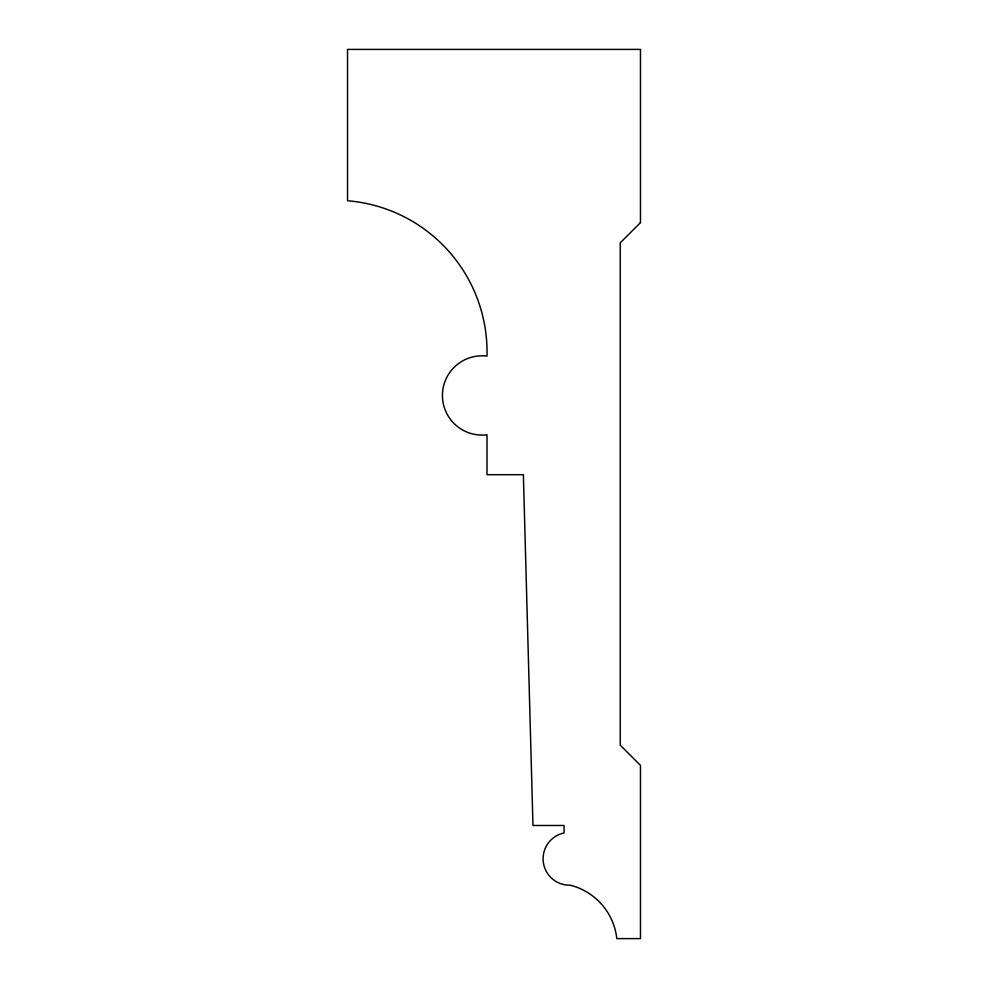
<?xml version="1.0" encoding="UTF-8"?>
<svg xmlns="http://www.w3.org/2000/svg" width="988" height="988" viewBox="0 0 988 988"><rect width="100%" height="100%" fill="white"/><g stroke="black" fill="none" stroke-linecap="round" stroke-linejoin="round"><path stroke-width="1.48" d="M640.471 222.596L620.266 242.801L620.266 745.199L640.471 765.404L640.471 938.6L616.808 938.6A62.133 62.133 0 0 0 570.261 885.199A26.417 26.417 0 0 1 564.049 832.946L564.049 825.486L532.977 825.486L523.368 474.697L486.998 474.697L486.998 434.769A39.644 39.644 0 0 1 442.426 395.447A39.644 39.644 0 0 1 486.998 356.112A151.819 151.819 0 0 0 347.529 200.749L347.529 49.4L640.471 49.4L640.471 222.596"/></g></svg>
